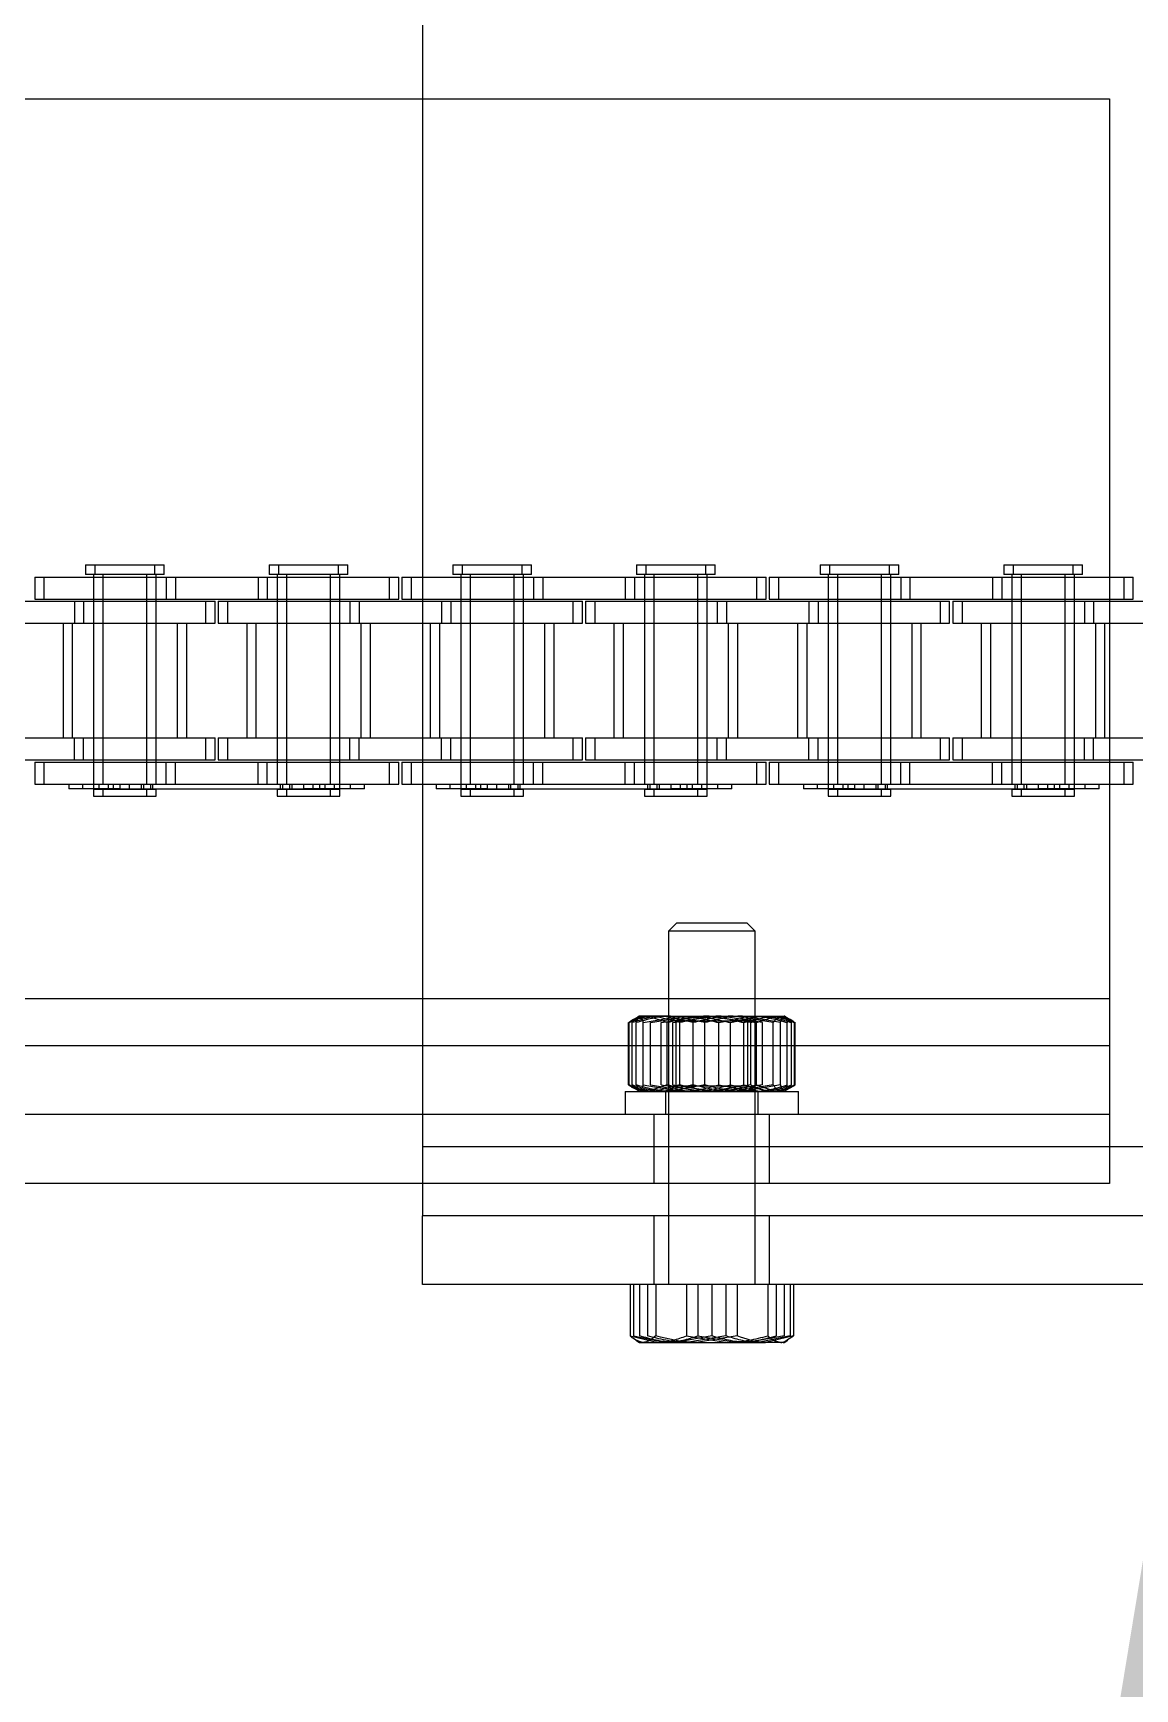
# Model space of a CAD drawing. Header units: metres. Extents: x 0 to 21025, y 0 to 14850.
# Drawn here: x 4131.1 to 4207.3, y 9011.7 to 9126.2 of the extents above; entities that cross this region are included whole.
import ezdxf

# ---------------------------------------------------------------- set-up
doc = ezdxf.new("R2010")
doc.units = ezdxf.units.M
doc.header["$LTSCALE"] = 25
doc.linetypes.add('HIDDEN2', pattern=[4.7625, 3.175, -1.5875])
for name, color, linetype in [('SDM', 7, 'Continuous'), ('SL4', 4, 'Continuous'), ('ST1', 7, 'HIDDEN2')]:
    doc.layers.add(name, color=color, linetype=linetype)
doc.styles.add('ROMANS', font='ROMANS.SHX')
doc.dimstyles.new('25___1-25', dxfattribs={"dimscale": 25, "dimtxt": 2.5, "dimasz": 2, "dimexe": 1.5, "dimexo": 1, "dimgap": 0.5, "dimtad": 1, "dimzin": 12, "dimtxsty": 'ROMANS', "dimcen": 0, "dimclrd": 256, "dimclre": 256, "dimclrt": 3, "dimazin": 3, "dimtfac": 1, "dimtmove": 0, "dimatfit": 0, "dimfxl": 1, "dimlwd": -1, "dimlwe": -1, "dimarcsym": 0})

msp = doc.modelspace()

# ---------------------------------------------------------------- linework, layer by layer
at = {"layer": 'SL4'}
for p, q in [((4158.039, 9261.149), (4158.039, 9121.619)), ((2880.564, 9121.619), (4205.539, 9121.619)), ((4205.539, 9121.619), (4205.539, 9056.144)), ((4205.539, 9088.541), (4206.549, 9088.541)), ((4206.549, 9087.021), (4206.549, 9088.541)), ((4206.549, 9088.541), (4207.188, 9088.541)), ((4207.188, 9087.021), (4207.188, 9088.541)), ((4205.539, 9087.021), (4206.549, 9087.021)), ((4205.539, 9086.869), (4210.154, 9086.869)), ((4206.549, 9087.021), (4207.188, 9087.021)), ((4205.539, 9085.349), (4210.154, 9085.349)), ((4205.539, 9077.419), (4210.154, 9077.419)), ((4205.539, 9075.899), (4210.154, 9075.899)), ((4205.539, 9075.747), (4206.549, 9075.747)), ((4206.549, 9074.227), (4206.549, 9075.747)), ((4206.549, 9075.747), (4207.188, 9075.747)), ((4207.188, 9074.227), (4207.188, 9075.747)), ((4205.539, 9074.227), (4206.549, 9074.227)), ((4206.549, 9074.227), (4207.188, 9074.227)), ((2880.564, 9056.144), (4205.539, 9056.144)), ((4205.539, 9056.144), (4205.539, 9046.619)), ((4210.539, 9049.146), (4205.539, 9049.146)), ((4205.539, 9046.619), (2880.564, 9046.619)), ((4158.039, 9046.619), (4158.039, 9044.384)), ((4175.039, 9046.619), (4175.039, 9044.384)), ((4181.039, 9044.384), (4181.039, 9046.619)), ((4258.039, 9044.384), (4158.039, 9044.384)), ((4158.039, 9039.621), (4158.039, 9044.384)), ((4258.039, 9039.621), (4158.039, 9039.621)), ((4172.397, 9039.621), (4172.397, 9036.068)), ((4174.158, 9039.621), (4174.158, 9036.068)), ((4179.801, 9039.621), (4179.801, 9036.068)), ((4183.681, 9039.621), (4183.681, 9036.068)), ((4172.789, 9035.766), (4173.039, 9035.621)), ((4173.039, 9035.621), (4173.278, 9035.621)), ((4173.278, 9035.621), (4176.979, 9035.621)), ((4179.801, 9036.068), (4176.979, 9035.621)), ((4176.979, 9035.621), (4181.741, 9035.621)), ((4183.681, 9036.068), (4181.741, 9035.621)), ((4183.039, 9035.621), (4181.741, 9035.621)), ((4183.039, 9035.621), (4183.289, 9035.766)), ((4183.278, 9035.816), (4183.681, 9036.068))]:
    msp.add_line(p, q, dxfattribs=at)
for points, knots in [([(4173.278, 9035.621), (4173.042, 9035.677), (4172.744, 9035.749), (4172.457, 9036.012), (4172.397, 9036.068)], [0, 0, 0, 0, 0.78899924, 1, 1, 1, 1]), ([(4174.158, 9036.068), (4173.935, 9035.885), (4173.645, 9035.647), (4173.347, 9035.626), (4173.278, 9035.621)], [0, 0, 0, 0, 0.7681507, 1, 1, 1, 1]), ([(4176.979, 9035.621), (4176.913, 9035.622), (4175.96, 9035.628), (4175.026, 9035.856), (4174.158, 9036.068)], [0, 0, 0, 0, 0.0702006, 1, 1, 1, 1]), ([(4181.741, 9035.621), (4181.695, 9035.622), (4181.04, 9035.628), (4180.398, 9035.856), (4179.801, 9036.068)], [0, 0, 0, 0, 0.0702006, 1, 1, 1, 1])]:
    msp.add_open_spline(points, degree=3, knots=knots, dxfattribs=at)
at = {"layer": 'ST1'}
for p, q in [((4158.039, 9121.619), (4158.039, 9049.146)), ((4134.731, 9089.384), (4139.528, 9089.384)), ((4134.731, 9089.384), (4134.731, 9088.725)), ((4135.37, 9089.384), (4135.37, 9088.725)), ((4139.528, 9089.384), (4140.167, 9089.384)), ((4139.528, 9088.725), (4139.528, 9089.384)), ((4140.167, 9088.725), (4140.167, 9089.384)), ((4147.431, 9089.384), (4152.228, 9089.384)), ((4147.431, 9089.384), (4147.431, 9088.725)), ((4148.07, 9089.384), (4148.07, 9088.725)), ((4152.228, 9089.384), (4152.867, 9089.384)), ((4152.228, 9088.725), (4152.228, 9089.384)), ((4152.867, 9088.725), (4152.867, 9089.384)), ((4160.131, 9089.384), (4164.928, 9089.384)), ((4160.131, 9089.384), (4160.131, 9088.725)), ((4160.77, 9089.384), (4160.77, 9088.725)), ((4164.928, 9089.384), (4165.567, 9089.384)), ((4164.928, 9088.725), (4164.928, 9089.384)), ((4165.567, 9088.725), (4165.567, 9089.384)), ((4172.831, 9089.384), (4177.628, 9089.384)), ((4172.831, 9089.384), (4172.831, 9088.725)), ((4173.47, 9089.384), (4173.47, 9088.725)), ((4177.628, 9089.384), (4178.267, 9089.384)), ((4177.628, 9088.725), (4177.628, 9089.384)), ((4178.267, 9088.725), (4178.267, 9089.384)), ((4185.531, 9089.384), (4190.328, 9089.384)), ((4185.531, 9089.384), (4185.531, 9088.725)), ((4186.17, 9089.384), (4186.17, 9088.725)), ((4190.328, 9089.384), (4190.967, 9089.384)), ((4190.328, 9088.725), (4190.328, 9089.384)), ((4190.967, 9088.725), (4190.967, 9089.384)), ((4198.231, 9089.384), (4203.028, 9089.384)), ((4198.231, 9089.384), (4198.231, 9088.725)), ((4198.87, 9089.384), (4198.87, 9088.725)), ((4203.028, 9089.384), (4203.667, 9089.384)), ((4203.028, 9088.725), (4203.028, 9089.384)), ((4203.667, 9088.725), (4203.667, 9089.384)), ((4131.209, 9088.541), (4140.304, 9088.541)), ((4131.209, 9088.541), (4131.209, 9087.021)), ((4131.848, 9088.541), (4131.848, 9087.021)), ((4139.528, 9088.725), (4134.731, 9088.725)), ((4135.284, 9088.725), (4135.284, 9074.227)), ((4135.284, 9088.541), (4135.284, 9087.021)), ((4135.923, 9088.725), (4135.923, 9074.227)), ((4135.923, 9088.541), (4135.923, 9087.021)), ((4138.974, 9074.227), (4138.974, 9088.725)), ((4138.974, 9087.021), (4138.974, 9088.541)), ((4140.167, 9088.725), (4139.528, 9088.725)), ((4139.613, 9074.227), (4139.613, 9088.725)), ((4139.613, 9087.021), (4139.613, 9088.541)), ((4140.304, 9088.541), (4140.304, 9087.021)), ((4140.304, 9088.541), (4146.654, 9088.541)), ((4140.943, 9088.541), (4140.943, 9087.021)), ((4146.654, 9088.541), (4146.654, 9087.021)), ((4146.654, 9088.541), (4155.749, 9088.541)), ((4147.293, 9088.541), (4147.293, 9087.021)), ((4152.228, 9088.725), (4147.431, 9088.725)), ((4147.984, 9088.725), (4147.984, 9074.227)), ((4147.984, 9088.541), (4147.984, 9087.021)), ((4148.623, 9088.725), (4148.623, 9074.227)), ((4148.623, 9088.541), (4148.623, 9087.021)), ((4151.674, 9074.227), (4151.674, 9088.725)), ((4151.674, 9087.021), (4151.674, 9088.541)), ((4152.867, 9088.725), (4152.228, 9088.725)), ((4152.313, 9074.227), (4152.313, 9088.725)), ((4152.313, 9087.021), (4152.313, 9088.541)), ((4155.749, 9088.541), (4156.388, 9088.541)), ((4155.749, 9087.021), (4155.749, 9088.541)), ((4156.388, 9087.021), (4156.388, 9088.541)), ((4156.609, 9088.541), (4165.704, 9088.541)), ((4156.609, 9088.541), (4156.609, 9087.021)), ((4157.248, 9088.541), (4157.248, 9087.021)), ((4164.928, 9088.725), (4160.131, 9088.725)), ((4160.684, 9088.725), (4160.684, 9074.227)), ((4160.684, 9088.541), (4160.684, 9087.021)), ((4161.323, 9088.725), (4161.323, 9074.227)), ((4161.323, 9088.541), (4161.323, 9087.021)), ((4164.374, 9074.227), (4164.374, 9088.725)), ((4164.374, 9087.021), (4164.374, 9088.541)), ((4165.567, 9088.725), (4164.928, 9088.725)), ((4165.013, 9074.227), (4165.013, 9088.725)), ((4165.013, 9087.021), (4165.013, 9088.541)), ((4165.704, 9088.541), (4165.704, 9087.021)), ((4165.704, 9088.541), (4172.054, 9088.541)), ((4166.343, 9088.541), (4166.343, 9087.021)), ((4172.054, 9088.541), (4172.054, 9087.021)), ((4172.054, 9088.541), (4181.149, 9088.541)), ((4172.693, 9088.541), (4172.693, 9087.021)), ((4177.628, 9088.725), (4172.831, 9088.725)), ((4173.384, 9088.725), (4173.384, 9074.227)), ((4173.384, 9088.541), (4173.384, 9087.021)), ((4174.023, 9088.725), (4174.023, 9074.227)), ((4174.023, 9088.541), (4174.023, 9087.021)), ((4177.074, 9074.227), (4177.074, 9088.725)), ((4177.074, 9087.021), (4177.074, 9088.541)), ((4178.267, 9088.725), (4177.628, 9088.725)), ((4177.713, 9074.227), (4177.713, 9088.725)), ((4177.713, 9087.021), (4177.713, 9088.541)), ((4181.149, 9088.541), (4181.788, 9088.541)), ((4181.149, 9087.021), (4181.149, 9088.541)), ((4181.788, 9087.021), (4181.788, 9088.541)), ((4182.009, 9088.541), (4191.104, 9088.541)), ((4182.009, 9088.541), (4182.009, 9087.021)), ((4182.648, 9088.541), (4182.648, 9087.021)), ((4190.328, 9088.725), (4185.531, 9088.725)), ((4186.084, 9088.725), (4186.084, 9074.227)), ((4186.084, 9088.541), (4186.084, 9087.021)), ((4186.723, 9088.725), (4186.723, 9074.227)), ((4186.723, 9088.541), (4186.723, 9087.021)), ((4189.774, 9074.227), (4189.774, 9088.725)), ((4189.774, 9087.021), (4189.774, 9088.541)), ((4190.967, 9088.725), (4190.328, 9088.725)), ((4190.413, 9074.227), (4190.413, 9088.725)), ((4190.413, 9087.021), (4190.413, 9088.541)), ((4191.104, 9088.541), (4191.104, 9087.021)), ((4191.104, 9088.541), (4197.454, 9088.541)), ((4191.743, 9088.541), (4191.743, 9087.021)), ((4197.454, 9088.541), (4197.454, 9087.021)), ((4197.454, 9088.541), (4205.539, 9088.541)), ((4198.093, 9088.541), (4198.093, 9087.021)), ((4203.028, 9088.725), (4198.231, 9088.725)), ((4198.784, 9088.725), (4198.784, 9074.227)), ((4198.784, 9088.541), (4198.784, 9087.021)), ((4199.423, 9088.725), (4199.423, 9074.227)), ((4199.423, 9088.541), (4199.423, 9087.021)), ((4202.474, 9074.227), (4202.474, 9088.725)), ((4202.474, 9087.021), (4202.474, 9088.541)), ((4203.667, 9088.725), (4203.028, 9088.725)), ((4203.113, 9074.227), (4203.113, 9088.725)), ((4203.113, 9087.021), (4203.113, 9088.541)), ((4127.604, 9086.869), (4133.954, 9086.869)), ((4131.209, 9087.021), (4140.304, 9087.021)), ((4133.954, 9086.869), (4133.954, 9085.349)), ((4133.954, 9086.869), (4143.049, 9086.869)), ((4134.594, 9086.869), (4134.594, 9085.349)), ((4135.284, 9086.869), (4135.284, 9085.349)), ((4135.923, 9086.869), (4135.923, 9085.349)), ((4138.974, 9085.349), (4138.974, 9086.869)), ((4139.613, 9085.349), (4139.613, 9086.869)), ((4140.304, 9087.021), (4146.654, 9087.021)), ((4143.049, 9086.869), (4143.689, 9086.869)), ((4143.049, 9085.349), (4143.049, 9086.869)), ((4143.689, 9085.349), (4143.689, 9086.869)), ((4143.909, 9086.869), (4153.004, 9086.869)), ((4143.909, 9086.869), (4143.909, 9085.349)), ((4144.548, 9086.869), (4144.548, 9085.349)), ((4146.654, 9087.021), (4155.749, 9087.021)), ((4147.984, 9086.869), (4147.984, 9085.349)), ((4148.623, 9086.869), (4148.623, 9085.349)), ((4151.674, 9085.349), (4151.674, 9086.869)), ((4152.313, 9085.349), (4152.313, 9086.869)), ((4153.004, 9086.869), (4153.004, 9085.349)), ((4153.004, 9086.869), (4159.354, 9086.869)), ((4153.643, 9086.869), (4153.643, 9085.349)), ((4155.749, 9087.021), (4156.388, 9087.021)), ((4156.609, 9087.021), (4165.704, 9087.021)), ((4159.354, 9086.869), (4159.354, 9085.349)), ((4159.354, 9086.869), (4168.449, 9086.869)), ((4159.993, 9086.869), (4159.993, 9085.349)), ((4160.684, 9086.869), (4160.684, 9085.349)), ((4161.323, 9086.869), (4161.323, 9085.349)), ((4164.374, 9085.349), (4164.374, 9086.869)), ((4165.013, 9085.349), (4165.013, 9086.869)), ((4165.704, 9087.021), (4172.054, 9087.021)), ((4168.449, 9086.869), (4169.088, 9086.869)), ((4168.449, 9085.349), (4168.449, 9086.869)), ((4169.088, 9085.349), (4169.088, 9086.869)), ((4169.309, 9086.869), (4178.404, 9086.869)), ((4169.309, 9086.869), (4169.309, 9085.349)), ((4169.948, 9086.869), (4169.948, 9085.349)), ((4172.054, 9087.021), (4181.149, 9087.021)), ((4173.384, 9086.869), (4173.384, 9085.349)), ((4174.023, 9086.869), (4174.023, 9085.349)), ((4177.074, 9085.349), (4177.074, 9086.869)), ((4177.713, 9085.349), (4177.713, 9086.869)), ((4178.404, 9086.869), (4178.404, 9085.349)), ((4178.404, 9086.869), (4184.754, 9086.869)), ((4179.043, 9086.869), (4179.043, 9085.349)), ((4181.149, 9087.021), (4181.788, 9087.021)), ((4182.009, 9087.021), (4191.104, 9087.021)), ((4184.754, 9086.869), (4184.754, 9085.349)), ((4184.754, 9086.869), (4193.849, 9086.869)), ((4185.393, 9086.869), (4185.393, 9085.349)), ((4186.084, 9086.869), (4186.084, 9085.349)), ((4186.723, 9086.869), (4186.723, 9085.349)), ((4189.774, 9085.349), (4189.774, 9086.869)), ((4190.413, 9085.349), (4190.413, 9086.869)), ((4191.104, 9087.021), (4197.454, 9087.021)), ((4193.849, 9086.869), (4194.488, 9086.869)), ((4193.849, 9085.349), (4193.849, 9086.869)), ((4194.488, 9085.349), (4194.488, 9086.869)), ((4194.709, 9086.869), (4203.804, 9086.869)), ((4194.709, 9086.869), (4194.709, 9085.349)), ((4195.348, 9086.869), (4195.348, 9085.349)), ((4197.454, 9087.021), (4205.539, 9087.021)), ((4198.784, 9086.869), (4198.784, 9085.349)), ((4199.423, 9086.869), (4199.423, 9085.349)), ((4202.474, 9085.349), (4202.474, 9086.869)), ((4203.113, 9085.349), (4203.113, 9086.869)), ((4203.804, 9086.869), (4203.804, 9085.349)), ((4203.804, 9086.869), (4205.539, 9086.869)), ((4204.443, 9086.869), (4204.443, 9085.349)), ((4127.604, 9085.349), (4133.954, 9085.349)), ((4133.169, 9085.349), (4133.169, 9077.419)), ((4133.809, 9085.349), (4133.809, 9077.419)), ((4133.954, 9085.349), (4143.049, 9085.349)), ((4135.284, 9085.349), (4135.284, 9077.419)), ((4135.923, 9085.349), (4135.923, 9077.419)), ((4138.974, 9077.419), (4138.974, 9085.349)), ((4139.613, 9077.419), (4139.613, 9085.349)), ((4141.089, 9077.419), (4141.089, 9085.349)), ((4141.729, 9077.419), (4141.729, 9085.349)), ((4143.049, 9085.349), (4143.689, 9085.349)), ((4143.909, 9085.349), (4153.004, 9085.349)), ((4145.869, 9085.349), (4145.869, 9077.419)), ((4146.508, 9085.349), (4146.508, 9077.419)), ((4147.984, 9085.349), (4147.984, 9077.419)), ((4148.623, 9085.349), (4148.623, 9077.419)), ((4151.674, 9077.419), (4151.674, 9085.349)), ((4152.313, 9077.419), (4152.313, 9085.349)), ((4153.004, 9085.349), (4159.354, 9085.349)), ((4153.789, 9077.419), (4153.789, 9085.349)), ((4154.428, 9077.419), (4154.428, 9085.349)), ((4158.569, 9085.349), (4158.569, 9077.419)), ((4159.208, 9085.349), (4159.208, 9077.419)), ((4159.354, 9085.349), (4168.449, 9085.349)), ((4160.684, 9085.349), (4160.684, 9077.419)), ((4161.323, 9085.349), (4161.323, 9077.419)), ((4164.374, 9077.419), (4164.374, 9085.349)), ((4165.013, 9077.419), (4165.013, 9085.349)), ((4166.489, 9077.419), (4166.489, 9085.349)), ((4167.128, 9077.419), (4167.128, 9085.349)), ((4168.449, 9085.349), (4169.088, 9085.349)), ((4169.309, 9085.349), (4178.404, 9085.349)), ((4171.269, 9085.349), (4171.269, 9077.419)), ((4171.908, 9085.349), (4171.908, 9077.419)), ((4173.384, 9085.349), (4173.384, 9077.419)), ((4174.023, 9085.349), (4174.023, 9077.419)), ((4177.074, 9077.419), (4177.074, 9085.349)), ((4177.713, 9077.419), (4177.713, 9085.349)), ((4178.404, 9085.349), (4184.754, 9085.349)), ((4179.189, 9077.419), (4179.189, 9085.349)), ((4179.828, 9077.419), (4179.828, 9085.349)), ((4183.969, 9085.349), (4183.969, 9077.419)), ((4184.608, 9085.349), (4184.608, 9077.419)), ((4184.754, 9085.349), (4193.849, 9085.349)), ((4186.084, 9085.349), (4186.084, 9077.419)), ((4186.723, 9085.349), (4186.723, 9077.419)), ((4189.774, 9077.419), (4189.774, 9085.349)), ((4190.413, 9077.419), (4190.413, 9085.349)), ((4191.889, 9077.419), (4191.889, 9085.349)), ((4192.528, 9077.419), (4192.528, 9085.349)), ((4193.849, 9085.349), (4194.488, 9085.349)), ((4194.709, 9085.349), (4203.804, 9085.349)), ((4196.669, 9085.349), (4196.669, 9077.419)), ((4197.308, 9085.349), (4197.308, 9077.419)), ((4198.784, 9085.349), (4198.784, 9077.419)), ((4199.423, 9085.349), (4199.423, 9077.419)), ((4202.474, 9077.419), (4202.474, 9085.349)), ((4203.113, 9077.419), (4203.113, 9085.349)), ((4203.804, 9085.349), (4205.539, 9085.349)), ((4204.589, 9077.419), (4204.589, 9085.349)), ((4205.228, 9077.419), (4205.228, 9085.349)), ((4127.604, 9077.419), (4133.954, 9077.419)), ((4133.954, 9075.899), (4133.954, 9077.419)), ((4133.954, 9077.419), (4143.049, 9077.419)), ((4134.594, 9075.899), (4134.594, 9077.419)), ((4135.284, 9077.419), (4135.284, 9075.899)), ((4135.923, 9077.419), (4135.923, 9075.899)), ((4138.974, 9075.899), (4138.974, 9077.419)), ((4139.613, 9075.899), (4139.613, 9077.419)), ((4143.049, 9077.419), (4143.689, 9077.419)), ((4143.049, 9075.899), (4143.049, 9077.419)), ((4143.689, 9075.899), (4143.689, 9077.419)), ((4143.909, 9077.419), (4153.004, 9077.419)), ((4143.909, 9077.419), (4143.909, 9075.899)), ((4144.548, 9077.419), (4144.548, 9075.899)), ((4147.984, 9077.419), (4147.984, 9075.899)), ((4148.623, 9077.419), (4148.623, 9075.899)), ((4151.674, 9075.899), (4151.674, 9077.419)), ((4152.313, 9075.899), (4152.313, 9077.419)), ((4153.004, 9075.899), (4153.004, 9077.419)), ((4153.004, 9077.419), (4159.354, 9077.419)), ((4153.643, 9075.899), (4153.643, 9077.419)), ((4159.354, 9075.899), (4159.354, 9077.419)), ((4159.354, 9077.419), (4168.449, 9077.419)), ((4159.993, 9075.899), (4159.993, 9077.419)), ((4160.684, 9077.419), (4160.684, 9075.899)), ((4161.323, 9077.419), (4161.323, 9075.899)), ((4164.374, 9075.899), (4164.374, 9077.419)), ((4165.013, 9075.899), (4165.013, 9077.419)), ((4168.449, 9077.419), (4169.088, 9077.419)), ((4168.449, 9075.899), (4168.449, 9077.419)), ((4169.088, 9075.899), (4169.088, 9077.419)), ((4169.309, 9077.419), (4178.404, 9077.419)), ((4169.309, 9077.419), (4169.309, 9075.899)), ((4169.948, 9077.419), (4169.948, 9075.899)), ((4173.384, 9077.419), (4173.384, 9075.899)), ((4174.023, 9077.419), (4174.023, 9075.899)), ((4177.074, 9075.899), (4177.074, 9077.419)), ((4177.713, 9075.899), (4177.713, 9077.419)), ((4178.404, 9075.899), (4178.404, 9077.419)), ((4178.404, 9077.419), (4184.754, 9077.419)), ((4179.043, 9075.899), (4179.043, 9077.419)), ((4184.754, 9075.899), (4184.754, 9077.419)), ((4184.754, 9077.419), (4193.849, 9077.419)), ((4185.393, 9075.899), (4185.393, 9077.419)), ((4186.084, 9077.419), (4186.084, 9075.899)), ((4186.723, 9077.419), (4186.723, 9075.899)), ((4189.774, 9075.899), (4189.774, 9077.419)), ((4190.413, 9075.899), (4190.413, 9077.419)), ((4193.849, 9077.419), (4194.488, 9077.419)), ((4193.849, 9075.899), (4193.849, 9077.419)), ((4194.488, 9075.899), (4194.488, 9077.419)), ((4194.709, 9077.419), (4203.804, 9077.419)), ((4194.709, 9077.419), (4194.709, 9075.899)), ((4195.348, 9077.419), (4195.348, 9075.899)), ((4198.784, 9077.419), (4198.784, 9075.899)), ((4199.423, 9077.419), (4199.423, 9075.899)), ((4202.474, 9075.899), (4202.474, 9077.419)), ((4203.113, 9075.899), (4203.113, 9077.419)), ((4203.804, 9075.899), (4203.804, 9077.419)), ((4203.804, 9077.419), (4205.539, 9077.419)), ((4204.443, 9075.899), (4204.443, 9077.419)), ((4127.604, 9075.899), (4133.954, 9075.899)), ((4131.209, 9075.747), (4140.304, 9075.747)), ((4131.209, 9075.747), (4131.209, 9074.227)), ((4131.848, 9075.747), (4131.848, 9074.227)), ((4133.954, 9075.899), (4143.049, 9075.899)), ((4135.284, 9075.747), (4135.284, 9073.894)), ((4135.923, 9075.747), (4135.923, 9074.227)), ((4138.974, 9074.227), (4138.974, 9075.747)), ((4139.613, 9074.227), (4139.613, 9075.747)), ((4140.304, 9074.227), (4140.304, 9075.747)), ((4140.304, 9075.747), (4146.654, 9075.747)), ((4140.943, 9074.227), (4140.943, 9075.747)), ((4143.049, 9075.899), (4143.689, 9075.899)), ((4143.909, 9075.899), (4153.004, 9075.899)), ((4146.654, 9074.227), (4146.654, 9075.747)), ((4146.654, 9075.747), (4155.749, 9075.747)), ((4147.293, 9074.227), (4147.293, 9075.747)), ((4147.984, 9075.747), (4147.984, 9074.227)), ((4148.623, 9075.747), (4148.623, 9074.227)), ((4151.674, 9074.227), (4151.674, 9075.747)), ((4152.313, 9073.894), (4152.313, 9075.747)), ((4153.004, 9075.899), (4159.354, 9075.899)), ((4155.749, 9075.747), (4156.388, 9075.747)), ((4155.749, 9074.227), (4155.749, 9075.747)), ((4156.388, 9074.227), (4156.388, 9075.747)), ((4156.609, 9075.747), (4165.704, 9075.747)), ((4156.609, 9075.747), (4156.609, 9074.227)), ((4157.248, 9075.747), (4157.248, 9074.227)), ((4159.354, 9075.899), (4168.449, 9075.899)), ((4160.684, 9075.747), (4160.684, 9073.894)), ((4161.323, 9075.747), (4161.323, 9074.227)), ((4164.374, 9074.227), (4164.374, 9075.747)), ((4165.013, 9074.227), (4165.013, 9075.747)), ((4165.704, 9074.227), (4165.704, 9075.747)), ((4165.704, 9075.747), (4172.054, 9075.747)), ((4166.343, 9074.227), (4166.343, 9075.747)), ((4168.449, 9075.899), (4169.088, 9075.899)), ((4169.309, 9075.899), (4178.404, 9075.899)), ((4172.054, 9074.227), (4172.054, 9075.747)), ((4172.054, 9075.747), (4181.149, 9075.747)), ((4172.693, 9074.227), (4172.693, 9075.747)), ((4173.384, 9075.747), (4173.384, 9074.227)), ((4174.023, 9075.747), (4174.023, 9074.227)), ((4177.074, 9074.227), (4177.074, 9075.747)), ((4177.713, 9073.894), (4177.713, 9075.747)), ((4178.404, 9075.899), (4184.754, 9075.899)), ((4181.149, 9075.747), (4181.788, 9075.747)), ((4181.149, 9074.227), (4181.149, 9075.747)), ((4181.788, 9074.227), (4181.788, 9075.747)), ((4182.009, 9075.747), (4191.104, 9075.747)), ((4182.009, 9075.747), (4182.009, 9074.227)), ((4182.648, 9075.747), (4182.648, 9074.227)), ((4184.754, 9075.899), (4193.849, 9075.899)), ((4186.084, 9075.747), (4186.084, 9073.894)), ((4186.723, 9075.747), (4186.723, 9074.227)), ((4189.774, 9074.227), (4189.774, 9075.747)), ((4190.413, 9074.227), (4190.413, 9075.747)), ((4191.104, 9074.227), (4191.104, 9075.747)), ((4191.104, 9075.747), (4197.454, 9075.747)), ((4191.743, 9074.227), (4191.743, 9075.747)), ((4193.849, 9075.899), (4194.488, 9075.899)), ((4194.709, 9075.899), (4203.804, 9075.899)), ((4197.454, 9074.227), (4197.454, 9075.747)), ((4197.454, 9075.747), (4205.539, 9075.747)), ((4198.093, 9074.227), (4198.093, 9075.747)), ((4198.784, 9075.747), (4198.784, 9074.227)), ((4199.423, 9075.747), (4199.423, 9074.227)), ((4202.474, 9074.227), (4202.474, 9075.747)), ((4203.113, 9073.894), (4203.113, 9075.747)), ((4203.804, 9075.899), (4205.539, 9075.899)), ((4131.209, 9074.227), (4140.304, 9074.227)), ((4133.577, 9074.227), (4133.577, 9073.894)), ((4134.538, 9073.894), (4134.538, 9074.227)), ((4135.653, 9074.227), (4135.653, 9073.858)), ((4136.292, 9074.227), (4136.292, 9073.858)), ((4136.661, 9073.894), (4136.661, 9074.227)), ((4137.129, 9073.894), (4137.129, 9074.227)), ((4137.768, 9073.894), (4137.768, 9074.227)), ((4138.605, 9073.858), (4138.605, 9074.227)), ((4138.748, 9073.894), (4138.748, 9074.227)), ((4139.244, 9073.858), (4139.244, 9074.227)), ((4139.388, 9073.894), (4139.388, 9074.227)), ((4140.304, 9074.227), (4146.654, 9074.227)), ((4146.654, 9074.227), (4155.749, 9074.227)), ((4148.21, 9073.894), (4148.21, 9074.227)), ((4148.353, 9074.227), (4148.353, 9073.858)), ((4148.849, 9073.894), (4148.849, 9074.227)), ((4148.992, 9074.227), (4148.992, 9073.858)), ((4149.829, 9073.894), (4149.829, 9074.227)), ((4150.468, 9073.894), (4150.468, 9074.227)), ((4150.936, 9073.894), (4150.936, 9074.227)), ((4151.305, 9073.858), (4151.305, 9074.227)), ((4151.944, 9073.858), (4151.944, 9074.227)), ((4153.06, 9073.894), (4153.06, 9074.227)), ((4154.02, 9073.894), (4154.02, 9074.227)), ((4155.749, 9074.227), (4156.388, 9074.227)), ((4156.609, 9074.227), (4165.704, 9074.227)), ((4158.977, 9074.227), (4158.977, 9073.894)), ((4159.938, 9073.894), (4159.938, 9074.227)), ((4161.053, 9074.227), (4161.053, 9073.858)), ((4161.692, 9074.227), (4161.692, 9073.858)), ((4162.061, 9073.894), (4162.061, 9074.227)), ((4162.529, 9073.894), (4162.529, 9074.227)), ((4163.168, 9073.894), (4163.168, 9074.227)), ((4164.005, 9073.858), (4164.005, 9074.227)), ((4164.148, 9073.894), (4164.148, 9074.227)), ((4164.644, 9073.858), (4164.644, 9074.227)), ((4164.787, 9073.894), (4164.787, 9074.227)), ((4165.704, 9074.227), (4172.054, 9074.227)), ((4172.054, 9074.227), (4181.149, 9074.227)), ((4173.61, 9073.894), (4173.61, 9074.227)), ((4173.753, 9074.227), (4173.753, 9073.858)), ((4174.249, 9073.894), (4174.249, 9074.227)), ((4174.392, 9074.227), (4174.392, 9073.858)), ((4175.229, 9073.894), (4175.229, 9074.227)), ((4175.868, 9073.894), (4175.868, 9074.227)), ((4176.336, 9073.894), (4176.336, 9074.227)), ((4176.705, 9073.858), (4176.705, 9074.227)), ((4177.344, 9073.858), (4177.344, 9074.227)), ((4178.46, 9073.894), (4178.46, 9074.227)), ((4179.42, 9073.894), (4179.42, 9074.227)), ((4181.149, 9074.227), (4181.788, 9074.227)), ((4182.009, 9074.227), (4191.104, 9074.227)), ((4184.377, 9074.227), (4184.377, 9073.894)), ((4185.338, 9073.894), (4185.338, 9074.227)), ((4186.453, 9074.227), (4186.453, 9073.858)), ((4187.092, 9074.227), (4187.092, 9073.858)), ((4187.461, 9073.894), (4187.461, 9074.227)), ((4187.929, 9073.894), (4187.929, 9074.227)), ((4188.568, 9073.894), (4188.568, 9074.227)), ((4189.405, 9073.858), (4189.405, 9074.227)), ((4189.548, 9073.894), (4189.548, 9074.227)), ((4190.044, 9073.858), (4190.044, 9074.227)), ((4190.187, 9073.894), (4190.187, 9074.227)), ((4191.104, 9074.227), (4197.454, 9074.227)), ((4197.454, 9074.227), (4205.539, 9074.227)), ((4199.01, 9073.894), (4199.01, 9074.227)), ((4199.153, 9074.227), (4199.153, 9073.858)), ((4199.649, 9073.894), (4199.649, 9074.227)), ((4199.792, 9074.227), (4199.792, 9073.858)), ((4200.629, 9073.894), (4200.629, 9074.227)), ((4201.268, 9073.894), (4201.268, 9074.227)), ((4201.736, 9073.894), (4201.736, 9074.227)), ((4202.105, 9073.858), (4202.105, 9074.227)), ((4202.744, 9073.858), (4202.744, 9074.227)), ((4203.86, 9073.894), (4203.86, 9074.227)), ((4204.82, 9073.894), (4204.82, 9074.227)), ((4137.129, 9073.894), (4133.577, 9073.894)), ((4138.974, 9073.858), (4135.284, 9073.858)), ((4135.284, 9073.858), (4135.284, 9073.384)), ((4135.284, 9073.384), (4138.974, 9073.384)), ((4135.923, 9073.858), (4135.923, 9073.384)), ((4137.129, 9073.894), (4149.829, 9073.894)), ((4139.613, 9073.858), (4138.974, 9073.858)), ((4138.974, 9073.384), (4138.974, 9073.858)), ((4138.974, 9073.384), (4139.613, 9073.384)), ((4139.613, 9073.384), (4139.613, 9073.858)), ((4151.674, 9073.858), (4147.984, 9073.858)), ((4147.984, 9073.858), (4147.984, 9073.384)), ((4147.984, 9073.384), (4151.674, 9073.384)), ((4148.623, 9073.858), (4148.623, 9073.384)), ((4153.06, 9073.894), (4149.829, 9073.894)), ((4152.313, 9073.858), (4151.674, 9073.858)), ((4151.674, 9073.384), (4151.674, 9073.858)), ((4151.674, 9073.384), (4152.313, 9073.384)), ((4152.313, 9073.384), (4152.313, 9073.858)), ((4154.02, 9073.894), (4153.06, 9073.894)), ((4162.529, 9073.894), (4158.977, 9073.894)), ((4164.374, 9073.858), (4160.684, 9073.858)), ((4160.684, 9073.858), (4160.684, 9073.384)), ((4160.684, 9073.384), (4164.374, 9073.384)), ((4161.323, 9073.858), (4161.323, 9073.384)), ((4162.529, 9073.894), (4175.229, 9073.894)), ((4165.013, 9073.858), (4164.374, 9073.858)), ((4164.374, 9073.384), (4164.374, 9073.858)), ((4164.374, 9073.384), (4165.013, 9073.384)), ((4165.013, 9073.384), (4165.013, 9073.858)), ((4177.074, 9073.858), (4173.384, 9073.858)), ((4173.384, 9073.858), (4173.384, 9073.384)), ((4173.384, 9073.384), (4177.074, 9073.384)), ((4174.023, 9073.858), (4174.023, 9073.384)), ((4178.46, 9073.894), (4175.229, 9073.894)), ((4177.713, 9073.858), (4177.074, 9073.858)), ((4177.074, 9073.384), (4177.074, 9073.858)), ((4177.074, 9073.384), (4177.713, 9073.384)), ((4177.713, 9073.384), (4177.713, 9073.858)), ((4179.42, 9073.894), (4178.46, 9073.894)), ((4187.929, 9073.894), (4184.377, 9073.894)), ((4189.774, 9073.858), (4186.084, 9073.858)), ((4186.084, 9073.858), (4186.084, 9073.384)), ((4186.084, 9073.384), (4189.774, 9073.384)), ((4186.723, 9073.858), (4186.723, 9073.384)), ((4187.929, 9073.894), (4200.629, 9073.894)), ((4190.413, 9073.858), (4189.774, 9073.858)), ((4189.774, 9073.384), (4189.774, 9073.858)), ((4189.774, 9073.384), (4190.413, 9073.384)), ((4190.413, 9073.384), (4190.413, 9073.858)), ((4202.474, 9073.858), (4198.784, 9073.858)), ((4198.784, 9073.858), (4198.784, 9073.384)), ((4198.784, 9073.384), (4202.474, 9073.384)), ((4199.423, 9073.858), (4199.423, 9073.384)), ((4203.86, 9073.894), (4200.629, 9073.894)), ((4203.113, 9073.858), (4202.474, 9073.858)), ((4202.474, 9073.384), (4202.474, 9073.858)), ((4202.474, 9073.384), (4203.113, 9073.384)), ((4203.113, 9073.384), (4203.113, 9073.858)), ((4204.82, 9073.894), (4203.86, 9073.894)), ((4175.594, 9064.621), (4175.039, 9064.067)), ((4181.039, 9064.067), (4175.039, 9064.067)), ((4175.039, 9064.067), (4175.039, 9046.619)), ((4180.485, 9064.621), (4175.594, 9064.621)), ((4181.039, 9064.067), (4180.485, 9064.621)), ((4181.039, 9046.619), (4181.039, 9064.067)), ((4205.539, 9059.381), (2880.564, 9059.381)), ((4173.022, 9058.171), (4172.911, 9058.107)), ((4173.039, 9058.181), (4173.022, 9058.171)), ((4173.039, 9058.181), (4173.056, 9058.181)), ((4175.189, 9058.181), (4173.045, 9058.181)), ((4173.296, 9057.734), (4175.907, 9058.181)), ((4174.96, 9057.734), (4173.615, 9058.181)), ((4173.804, 9057.734), (4176.562, 9058.181)), ((4175.828, 9057.734), (4174.071, 9058.181)), ((4174.526, 9057.734), (4177.388, 9058.181)), ((4176.758, 9057.734), (4174.641, 9058.181)), ((4175.039, 9058.181), (4175.539, 9057.831)), ((4177.56, 9057.734), (4175.189, 9058.181)), ((4175.189, 9058.181), (4180.171, 9058.181)), ((4175.349, 9057.734), (4178.233, 9058.181)), ((4180.73, 9057.734), (4177.845, 9058.181)), ((4178.518, 9057.734), (4180.89, 9058.181)), ((4181.552, 9057.734), (4178.69, 9058.181)), ((4179.32, 9057.734), (4181.438, 9058.181)), ((4182.274, 9057.734), (4179.516, 9058.181)), ((4182.782, 9057.734), (4180.171, 9058.181)), ((4180.171, 9058.181), (4183.022, 9058.181)), ((4180.251, 9057.734), (4182.007, 9058.181)), ((4180.539, 9057.831), (4181.039, 9058.181)), ((4181.118, 9057.734), (4182.463, 9058.181)), ((4183.056, 9058.171), (4183.039, 9058.181)), ((4183.167, 9058.107), (4183.056, 9058.171)), ((4172.27, 9053.428), (4172.27, 9057.734)), ((4172.315, 9053.428), (4172.315, 9057.734)), ((4172.626, 9057.943), (4172.374, 9057.797)), ((4172.523, 9053.428), (4172.523, 9057.734)), ((4172.911, 9058.107), (4172.626, 9057.943)), ((4172.817, 9053.428), (4172.817, 9057.734)), ((4173.296, 9053.428), (4173.296, 9057.734)), ((4173.804, 9053.428), (4173.804, 9057.734)), ((4174.526, 9053.428), (4174.526, 9057.734)), ((4174.96, 9053.428), (4174.96, 9057.734)), ((4175.349, 9053.428), (4175.349, 9057.734)), ((4180.539, 9057.831), (4175.539, 9057.831)), ((4175.539, 9057.831), (4175.539, 9053.357)), ((4175.828, 9053.428), (4175.828, 9057.734)), ((4176.758, 9053.428), (4176.758, 9057.734)), ((4177.56, 9053.428), (4177.56, 9057.734)), ((4178.518, 9053.428), (4178.518, 9057.734)), ((4179.32, 9053.428), (4179.32, 9057.734)), ((4180.251, 9053.428), (4180.251, 9057.734)), ((4180.539, 9053.357), (4180.539, 9057.831)), ((4180.73, 9053.428), (4180.73, 9057.734)), ((4181.118, 9053.428), (4181.118, 9057.734)), ((4181.552, 9053.428), (4181.552, 9057.734)), ((4182.274, 9053.428), (4182.274, 9057.734)), ((4182.782, 9053.428), (4182.782, 9057.734)), ((4183.166, 9058.078), (4183.555, 9057.734)), ((4183.452, 9057.943), (4183.167, 9058.107)), ((4183.261, 9053.428), (4183.261, 9057.734)), ((4183.704, 9057.797), (4183.452, 9057.943)), ((4183.555, 9053.428), (4183.555, 9057.734)), ((4183.692, 9057.776), (4183.808, 9057.734)), ((4183.764, 9053.428), (4183.764, 9057.734)), ((4183.808, 9053.428), (4183.808, 9057.734)), ((2880.564, 9056.144), (4205.539, 9056.144)), ((4172.039, 9052.981), (4172.325, 9052.981)), ((4172.039, 9052.981), (4172.039, 9051.381)), ((4172.325, 9052.981), (4184.039, 9052.981)), ((4172.374, 9053.365), (4172.626, 9053.219)), ((4172.626, 9053.219), (4172.911, 9053.055)), ((4172.911, 9053.055), (4173.022, 9052.991)), ((4173.022, 9052.991), (4173.039, 9052.981)), ((4173.296, 9053.428), (4175.907, 9052.981)), ((4174.96, 9053.428), (4173.615, 9052.981)), ((4173.804, 9053.428), (4176.562, 9052.981)), ((4175.828, 9053.428), (4174.071, 9052.981)), ((4174.526, 9053.428), (4177.388, 9052.981)), ((4176.758, 9053.428), (4174.641, 9052.981)), ((4174.839, 9052.981), (4174.839, 9051.381)), ((4175.539, 9053.357), (4175.039, 9053.006)), ((4175.039, 9053.006), (4181.029, 9053.006)), ((4177.56, 9053.428), (4175.189, 9052.981)), ((4175.349, 9053.428), (4178.233, 9052.981)), ((4175.539, 9053.357), (4180.539, 9053.357)), ((4180.73, 9053.428), (4177.845, 9052.981)), ((4178.518, 9053.428), (4180.89, 9052.981)), ((4181.552, 9053.428), (4178.69, 9052.981)), ((4179.32, 9053.428), (4181.438, 9052.981)), ((4182.274, 9053.428), (4179.516, 9052.981)), ((4182.782, 9053.428), (4180.171, 9052.981)), ((4180.251, 9053.428), (4182.007, 9052.981)), ((4181.039, 9053.006), (4180.539, 9053.357)), ((4181.029, 9053.006), (4181.039, 9053.006)), ((4181.039, 9052.981), (4181.039, 9053.006)), ((4181.118, 9053.428), (4182.463, 9052.981)), ((4181.239, 9051.381), (4181.239, 9052.981)), ((4183.039, 9052.981), (4183.056, 9052.991)), ((4183.056, 9052.991), (4183.167, 9053.055)), ((4183.157, 9053.076), (4183.555, 9053.428)), ((4183.167, 9053.055), (4183.452, 9053.219)), ((4183.436, 9053.26), (4183.764, 9053.428)), ((4183.452, 9053.219), (4183.704, 9053.365)), ((4183.692, 9053.386), (4183.808, 9053.428)), ((4184.039, 9051.381), (4184.039, 9052.981)), ((4205.539, 9051.381), (2880.564, 9051.381)), ((4174.039, 9051.381), (4174.039, 9046.619)), ((4182.039, 9046.619), (4182.039, 9051.381)), ((4158.039, 9049.146), (4158.039, 9046.619)), ((4258.039, 9049.146), (4158.039, 9049.146)), ((4205.539, 9049.146), (4158.039, 9049.146)), ((4174.039, 9044.384), (4174.039, 9039.621)), ((4175.039, 9044.384), (4175.039, 9039.621)), ((4181.039, 9039.621), (4181.039, 9044.384)), ((4182.039, 9039.621), (4182.039, 9044.384)), ((4172.624, 9039.621), (4172.624, 9036.068)), ((4173.039, 9039.621), (4173.039, 9036.068)), ((4173.597, 9039.621), (4173.597, 9036.068)), ((4176.278, 9039.621), (4176.278, 9036.068)), ((4177.066, 9039.621), (4177.066, 9036.068)), ((4178.039, 9039.621), (4178.039, 9036.068)), ((4179.012, 9039.621), (4179.012, 9036.068)), ((4181.92, 9039.621), (4181.92, 9036.068)), ((4182.481, 9039.621), (4182.481, 9036.068)), ((4183.039, 9039.621), (4183.039, 9036.068)), ((4183.454, 9039.621), (4183.454, 9036.068)), ((4172.397, 9036.068), (4174.337, 9035.621)), ((4172.624, 9036.068), (4174.845, 9035.621)), ((4178.039, 9036.068), (4175.539, 9035.621)), ((4176.278, 9036.068), (4179.099, 9035.621)), ((4179.012, 9036.068), (4176.305, 9035.621)), ((4177.066, 9036.068), (4179.774, 9035.621)), ((4183.039, 9036.068), (4180.539, 9035.621)), ((4183.454, 9036.068), (4181.233, 9035.621))]:
    msp.add_line(p, q, dxfattribs=at)
for points, knots in [([(4172.27, 9057.734), (4172.399, 9057.802), (4172.901, 9058.064), (4173.422, 9058.131), (4173.809, 9058.181)], [0, 0, 0, 0, 0.2575513, 1, 1, 1, 1]), ([(4174.071, 9058.181), (4174.03, 9058.181), (4173.436, 9058.174), (4172.855, 9057.946), (4172.315, 9057.734)], [0, 0, 0, 0, 0.0702006, 1, 1, 1, 1]), ([(4172.315, 9057.734), (4172.408, 9057.802), (4172.768, 9058.064), (4173.142, 9058.131), (4173.421, 9058.181)], [0, 0, 0, 0, 0.2575513, 1, 1, 1, 1]), ([(4173.615, 9058.181), (4173.583, 9058.181), (4173.169, 9058.175), (4172.762, 9057.968), (4172.387, 9057.776)], [0, 0, 0, 0, 0.0768782, 1, 1, 1, 1]), ([(4174.641, 9058.181), (4174.59, 9058.181), (4173.875, 9058.174), (4173.175, 9057.946), (4172.523, 9057.734)], [0, 0, 0, 0, 0.07020058, 1, 1, 1, 1]), ([(4172.523, 9057.734), (4172.577, 9057.802), (4172.786, 9058.064), (4173.003, 9058.131), (4173.164, 9058.181)], [0, 0, 0, 0, 0.25755135, 1, 1, 1, 1]), ([(4175.189, 9058.181), (4175.132, 9058.181), (4174.331, 9058.174), (4173.547, 9057.946), (4172.817, 9057.734)], [0, 0, 0, 0, 0.0702006, 1, 1, 1, 1]), ([(4172.817, 9057.734), (4172.837, 9057.802), (4172.915, 9058.064), (4172.996, 9058.131), (4173.056, 9058.181)], [0, 0, 0, 0, 0.2575513, 1, 1, 1, 1]), ([(4173.056, 9058.181), (4173.078, 9058.174), (4173.159, 9058.15), (4173.238, 9057.91), (4173.296, 9057.734)], [0, 0, 0, 0, 0.2686336, 1, 1, 1, 1]), ([(4177.845, 9058.181), (4177.777, 9058.181), (4176.803, 9058.174), (4175.848, 9057.946), (4174.96, 9057.734)], [0, 0, 0, 0, 0.0702006, 1, 1, 1, 1]), ([(4178.69, 9058.181), (4178.622, 9058.181), (4177.655, 9058.174), (4176.708, 9057.946), (4175.828, 9057.734)], [0, 0, 0, 0, 0.0702006, 1, 1, 1, 1]), ([(4175.907, 9058.181), (4175.969, 9058.181), (4176.851, 9058.174), (4177.715, 9057.946), (4178.518, 9057.734)], [0, 0, 0, 0, 0.0702006, 1, 1, 1, 1]), ([(4176.562, 9058.181), (4176.628, 9058.181), (4177.559, 9058.174), (4178.472, 9057.946), (4179.32, 9057.734)], [0, 0, 0, 0, 0.0702006, 1, 1, 1, 1]), ([(4179.516, 9058.181), (4179.451, 9058.181), (4178.519, 9058.174), (4177.607, 9057.946), (4176.758, 9057.734)], [0, 0, 0, 0, 0.0702006, 1, 1, 1, 1]), ([(4177.388, 9058.181), (4177.456, 9058.181), (4178.423, 9058.174), (4179.37, 9057.946), (4180.251, 9057.734)], [0, 0, 0, 0, 0.07020058, 1, 1, 1, 1]), ([(4180.171, 9058.181), (4180.109, 9058.181), (4179.228, 9058.174), (4178.364, 9057.946), (4177.56, 9057.734)], [0, 0, 0, 0, 0.0702006, 1, 1, 1, 1]), ([(4178.233, 9058.181), (4178.302, 9058.181), (4179.276, 9058.174), (4180.23, 9057.946), (4181.118, 9057.734)], [0, 0, 0, 0, 0.0702006, 1, 1, 1, 1]), ([(4180.73, 9057.734), (4180.859, 9057.802), (4181.361, 9058.064), (4181.882, 9058.131), (4182.269, 9058.181)], [0, 0, 0, 0, 0.2575513, 1, 1, 1, 1]), ([(4180.89, 9058.181), (4180.946, 9058.181), (4181.747, 9058.174), (4182.532, 9057.946), (4183.261, 9057.734)], [0, 0, 0, 0, 0.0702006, 1, 1, 1, 1]), ([(4181.438, 9058.181), (4181.488, 9058.181), (4182.203, 9058.174), (4182.904, 9057.946), (4183.555, 9057.734)], [0, 0, 0, 0, 0.0702006, 1, 1, 1, 1]), ([(4182.007, 9058.181), (4182.049, 9058.181), (4182.642, 9058.174), (4183.223, 9057.946), (4183.764, 9057.734)], [0, 0, 0, 0, 0.0702006, 1, 1, 1, 1]), ([(4182.269, 9058.181), (4182.409, 9058.174), (4182.93, 9058.15), (4183.437, 9057.91), (4183.808, 9057.734)], [0, 0, 0, 0, 0.2686336, 1, 1, 1, 1]), ([(4182.274, 9057.734), (4182.328, 9057.802), (4182.537, 9058.064), (4182.753, 9058.131), (4182.915, 9058.181)], [0, 0, 0, 0, 0.2575513, 1, 1, 1, 1]), ([(4182.658, 9058.181), (4182.758, 9058.174), (4183.133, 9058.15), (4183.497, 9057.91), (4183.764, 9057.734)], [0, 0, 0, 0, 0.2686336, 1, 1, 1, 1]), ([(4182.782, 9057.734), (4182.803, 9057.802), (4182.881, 9058.064), (4182.962, 9058.131), (4183.022, 9058.181)], [0, 0, 0, 0, 0.2575513, 1, 1, 1, 1]), ([(4183.022, 9058.181), (4183.044, 9058.174), (4183.125, 9058.15), (4183.204, 9057.91), (4183.261, 9057.734)], [0, 0, 0, 0, 0.26863361, 1, 1, 1, 1]), ([(4172.27, 9053.428), (4172.399, 9053.36), (4172.901, 9053.098), (4173.422, 9053.031), (4173.809, 9052.981)], [0, 0, 0, 0, 0.2575513, 1, 1, 1, 1]), ([(4174.071, 9052.981), (4174.03, 9052.982), (4173.436, 9052.988), (4172.855, 9053.216), (4172.315, 9053.428)], [0, 0, 0, 0, 0.07020058, 1, 1, 1, 1]), ([(4172.315, 9053.428), (4172.407, 9053.349), (4172.508, 9053.263), (4172.614, 9053.232), (4172.624, 9053.229)], [0, 0, 0, 0, 0.9054313, 1, 1, 1, 1]), ([(4173.615, 9052.981), (4173.583, 9052.981), (4173.169, 9052.987), (4172.762, 9053.194), (4172.387, 9053.386)], [0, 0, 0, 0, 0.0768782, 1, 1, 1, 1]), ([(4174.641, 9052.981), (4174.59, 9052.982), (4173.875, 9052.988), (4173.175, 9053.216), (4172.523, 9053.428)], [0, 0, 0, 0, 0.0702006, 1, 1, 1, 1]), ([(4172.523, 9053.428), (4172.577, 9053.358), (4172.705, 9053.19), (4172.839, 9053.142), (4172.917, 9053.114)], [0, 0, 0, 0, 0.41747682, 1, 1, 1, 1]), ([(4175.189, 9052.981), (4175.132, 9052.982), (4174.331, 9052.988), (4173.547, 9053.216), (4172.817, 9053.428)], [0, 0, 0, 0, 0.0702006, 1, 1, 1, 1]), ([(4172.817, 9053.428), (4172.837, 9053.36), (4172.904, 9053.132), (4172.974, 9053.072), (4173.022, 9053.03)], [0, 0, 0, 0, 0.3000583, 1, 1, 1, 1]), ([(4173.056, 9052.981), (4173.078, 9052.988), (4173.159, 9053.012), (4173.238, 9053.252), (4173.296, 9053.428)], [0, 0, 0, 0, 0.2686336, 1, 1, 1, 1]), ([(4177.845, 9052.981), (4177.777, 9052.982), (4176.803, 9052.988), (4175.848, 9053.216), (4174.96, 9053.428)], [0, 0, 0, 0, 0.0702006, 1, 1, 1, 1]), ([(4178.69, 9052.981), (4178.622, 9052.982), (4177.655, 9052.988), (4176.708, 9053.216), (4175.828, 9053.428)], [0, 0, 0, 0, 0.0702006, 1, 1, 1, 1]), ([(4175.907, 9052.981), (4175.969, 9052.982), (4176.851, 9052.988), (4177.715, 9053.216), (4178.518, 9053.428)], [0, 0, 0, 0, 0.0702006, 1, 1, 1, 1]), ([(4176.562, 9052.981), (4176.628, 9052.982), (4177.559, 9052.988), (4178.472, 9053.216), (4179.32, 9053.428)], [0, 0, 0, 0, 0.0702006, 1, 1, 1, 1]), ([(4179.516, 9052.981), (4179.451, 9052.982), (4178.519, 9052.988), (4177.607, 9053.216), (4176.758, 9053.428)], [0, 0, 0, 0, 0.07020058, 1, 1, 1, 1]), ([(4177.388, 9052.981), (4177.456, 9052.982), (4178.423, 9052.988), (4179.37, 9053.216), (4180.251, 9053.428)], [0, 0, 0, 0, 0.0702006, 1, 1, 1, 1]), ([(4180.171, 9052.981), (4180.109, 9052.982), (4179.228, 9052.988), (4178.364, 9053.216), (4177.56, 9053.428)], [0, 0, 0, 0, 0.0702006, 1, 1, 1, 1]), ([(4178.233, 9052.981), (4178.302, 9052.982), (4179.276, 9052.988), (4180.23, 9053.216), (4181.118, 9053.428)], [0, 0, 0, 0, 0.0702006, 1, 1, 1, 1]), ([(4180.73, 9053.428), (4180.859, 9053.36), (4181.361, 9053.098), (4181.882, 9053.031), (4182.269, 9052.981)], [0, 0, 0, 0, 0.2575513, 1, 1, 1, 1]), ([(4180.89, 9052.981), (4180.946, 9052.982), (4181.747, 9052.988), (4182.532, 9053.216), (4183.261, 9053.428)], [0, 0, 0, 0, 0.0702006, 1, 1, 1, 1]), ([(4181.438, 9052.981), (4181.488, 9052.982), (4182.203, 9052.988), (4182.904, 9053.216), (4183.555, 9053.428)], [0, 0, 0, 0, 0.0702006, 1, 1, 1, 1]), ([(4182.007, 9052.981), (4182.049, 9052.982), (4182.642, 9052.988), (4183.223, 9053.216), (4183.764, 9053.428)], [0, 0, 0, 0, 0.0702006, 1, 1, 1, 1]), ([(4182.269, 9052.981), (4182.409, 9052.988), (4182.93, 9053.012), (4183.437, 9053.252), (4183.808, 9053.428)], [0, 0, 0, 0, 0.2686336, 1, 1, 1, 1]), ([(4182.274, 9053.428), (4182.328, 9053.36), (4182.537, 9053.098), (4182.753, 9053.031), (4182.915, 9052.981)], [0, 0, 0, 0, 0.2575513, 1, 1, 1, 1]), ([(4182.782, 9053.428), (4182.803, 9053.36), (4182.881, 9053.098), (4182.962, 9053.031), (4183.022, 9052.981)], [0, 0, 0, 0, 0.2575513, 1, 1, 1, 1]), ([(4183.056, 9053), (4183.067, 9053.004), (4183.136, 9053.033), (4183.204, 9053.246), (4183.261, 9053.428)], [0, 0, 0, 0, 0.1480217, 1, 1, 1, 1]), ([(4172.967, 9035.68), (4172.977, 9035.669), (4173.024, 9035.611), (4173.072, 9035.617), (4173.111, 9035.621)], [0, 0, 0, 0, 0.2064615, 1, 1, 1, 1]), ([(4175.539, 9035.621), (4175.48, 9035.622), (4174.636, 9035.628), (4173.808, 9035.856), (4173.039, 9036.068)], [0, 0, 0, 0, 0.0702006, 1, 1, 1, 1]), ([(4176.305, 9035.621), (4176.24, 9035.622), (4175.326, 9035.628), (4174.43, 9035.856), (4173.597, 9036.068)], [0, 0, 0, 0, 0.0702006, 1, 1, 1, 1]), ([(4174.337, 9035.621), (4174.383, 9035.622), (4175.039, 9035.628), (4175.681, 9035.856), (4176.278, 9036.068)], [0, 0, 0, 0, 0.0702006, 1, 1, 1, 1]), ([(4174.845, 9035.621), (4174.898, 9035.622), (4175.648, 9035.628), (4176.383, 9035.856), (4177.066, 9036.068)], [0, 0, 0, 0, 0.0702006, 1, 1, 1, 1]), ([(4180.539, 9035.621), (4180.48, 9035.622), (4179.636, 9035.628), (4178.808, 9035.856), (4178.039, 9036.068)], [0, 0, 0, 0, 0.0702006, 1, 1, 1, 1]), ([(4181.233, 9035.621), (4181.18, 9035.622), (4180.43, 9035.628), (4179.696, 9035.856), (4179.012, 9036.068)], [0, 0, 0, 0, 0.0702006, 1, 1, 1, 1]), ([(4179.099, 9035.621), (4179.166, 9035.622), (4180.118, 9035.628), (4181.052, 9035.856), (4181.92, 9036.068)], [0, 0, 0, 0, 0.0702006, 1, 1, 1, 1]), ([(4179.774, 9035.621), (4179.838, 9035.622), (4180.752, 9035.628), (4181.648, 9035.856), (4182.481, 9036.068)], [0, 0, 0, 0, 0.0702006, 1, 1, 1, 1]), ([(4181.92, 9036.068), (4181.981, 9036.012), (4182.267, 9035.749), (4182.566, 9035.677), (4182.801, 9035.621)], [0, 0, 0, 0, 0.2110008, 1, 1, 1, 1]), ([(4182.801, 9035.621), (4182.87, 9035.623), (4183.031, 9035.627), (4183.189, 9035.747), (4183.278, 9035.816)], [0, 0, 0, 0, 0.4290781, 1, 1, 1, 1]), ([(4182.968, 9035.621), (4183.006, 9035.617), (4183.054, 9035.611), (4183.101, 9035.669), (4183.111, 9035.68)], [0, 0, 0, 0, 0.7935385, 1, 1, 1, 1])]:
    msp.add_open_spline(points, degree=3, knots=knots, dxfattribs=at)

# ---------------------------------------------------------------- leaders
at = {"layer": 'SDM'}
msp.add_leader([(4210.996, 9039.621), (4210.931, 8722.009)], dimstyle='25___1-25', override={"dimgap": 0.5, "dimtad": 0}, dxfattribs=at)

doc.saveas('drawing.dxf')
